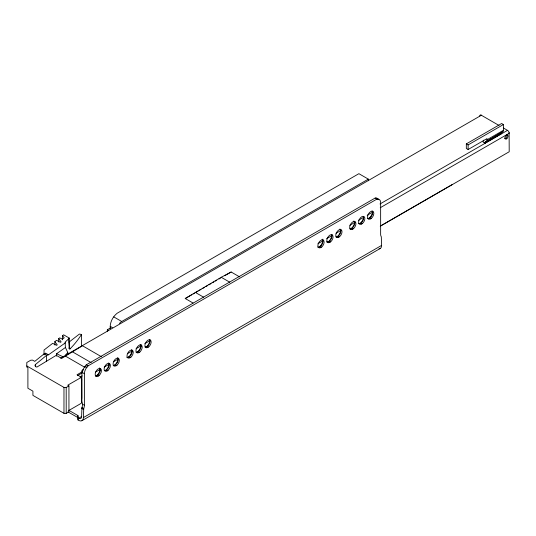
<?xml version="1.0" encoding="UTF-8"?>
<svg xmlns="http://www.w3.org/2000/svg" width="536" height="536" viewBox="0 0 536 536"><rect width="100%" height="100%" fill="white"/><g stroke="black" fill="none" stroke-linecap="round" stroke-linejoin="round"><path stroke-width="0.8" d="M69.023 342.115L79.408 334.062L81.459 334.484A163.085 94.155 0 0 1 70.062 348.869L69.928 348.99A1.474 0.596 -72.2 0 1 69.667 349.083A1.42 0.576 -71.9 0 1 69.466 348.97A1.367 0.556 -71.7 0 1 69.338 348.454L69.352 338.115L63.643 334.819L62.585 335.637L62.585 339.824M110.255 328.541C109.706 322.639 112.594 316.917 117.15 313.245L358.892 173.677L368.333 179.131L368.333 180.753M68.715 410.234L77.948 415.568L78.015 417.906L78.624 418.254A4.214 2.432 60 0 0 81.613 416.532L81.941 407.507A7.028 4.06 -60 0 0 82.604 404.251L81.907 401.317L81.907 372.286A7.028 4.06 -60 0 1 82.075 370.704L83.301 369.358A7.028 4.06 -60 0 1 85.09 366.282L86.242 364.842L375.207 198.012L376.366 198.112A7.028 4.06 -60 0 1 378.155 199.124A7.028 4.06 -60 0 1 380.64 202.682L380.64 234.252A7.028 4.06 -60 0 0 381.304 236.738L381.632 245.388A6.747 3.899 60 0 1 379.026 248.791M77.948 415.568L78.015 419.969L78.624 420.325A6.747 3.899 60 0 0 83.402 417.571L83.73 408.539A7.028 4.06 -60 0 0 84.393 405.283L84.393 373.719A7.028 4.06 -60 0 1 86.879 367.314L88.031 365.88L376.996 199.044L378.155 199.144A8.703 1.95 -39.4 0 1 378.155 199.245M82.296 370.443L82.779 369.907M65.694 354.825L67.797 352.608L65.419 347.489L65.104 342.135A163.085 94.155 0 0 0 68.528 338.926L69.352 338.115M65.419 342.812L48.495 354.805L45.714 353.197L44.274 353.72L34.766 361.365L32.602 360.118L30.773 360.212L26.8 362.503L26.8 367.1L27.899 367.736L27.899 388.252L32.917 391.146L32.917 395.38L63.972 413.316L66.203 413.397L68.936 411.822L68.936 385.92L67.717 385.21L81.439 377.29L81.439 403.193L69.164 410.281M44.595 354.229L45.714 353.197M483.7 140.184A3.236 1.869 60 0 0 483.177 141.558L483.177 142.134L484.966 143.166L484.966 142.589A0.704 0.409 60 0 1 485.08 142.295L502.889 131.655A3.236 1.869 60 0 0 503.411 130.281L503.411 124.54L501.622 123.508L466.327 143.883L466.327 148.472L468.116 149.511L487.01 138.603L487.01 139.749A3.236 1.869 60 0 1 486.487 141.129M485.08 142.295L502.889 131.655M35.49 366.798L35.49 364.48L46.404 355.482L48.495 354.805M54.84 344.996L54.84 341.653L56.541 340.327L60.494 342.357L61.124 341.868L58.712 338.645L59.744 337.848L62.377 339.201L64.199 337.787L62.585 335.637M56.588 356.125L56.588 353.747L65.419 347.489M35.49 364.48A2.814 1.621 0 0 0 35.805 366.557L36.803 367.133L56.26 355.321L61.653 358.437L82.457 345.753L101.458 356.728M193.034 303.028L185.228 298.519L221.214 277.273L231.157 272.007L239.672 276.924M107.321 331.295L107.321 329.761L110.831 327.737M119.481 323.429A7.028 4.06 -60 0 1 121.739 321.5L368.333 179.131M60.662 358.149L481.368 115.26L499.029 125.458M185.228 298.519L191.687 294.793M193.121 293.963L194.555 293.132M195.988 292.308L198.146 291.061M199.58 290.231L201.013 289.406M202.447 288.576L204.605 287.336M206.038 286.505L207.472 285.675M208.906 284.851L211.063 283.604M212.497 282.774L213.931 281.949M215.365 281.119L216.799 280.288M218.956 279.048L220.39 278.218M224.698 275.732L231.157 272.007M466.327 143.883L468.116 144.914L503.411 124.54M82.075 370.704L83.529 369.867M82.551 371.569L77.037 374.751L81.439 377.29M77.439 375.642L82.383 372.788M487.01 139.749L503.411 130.281M484.966 142.589L501.374 133.122A0.704 0.409 60 0 1 501.482 132.821M484.966 143.166L501.374 133.699L501.374 133.122M80.045 377.15L82.216 375.89M379.997 203.975L507.512 130.355A2.392 1.38 60 0 1 509.12 132.626L509.2 151.762L380.238 226.219M26.8 365.947L63.972 387.407L66.203 387.495L68.936 385.92M95.502 372.125L100.574 369.197M104.192 367.106L109.264 364.178M113.612 361.673L117.96 359.16M127.38 353.72L132.452 350.792M136.07 348.702L141.142 345.774M144.767 343.683L150.562 340.333M317.928 243.713L323 240.785M326.618 238.688L331.69 235.76M336.039 233.254L341.11 230.326M349.807 225.308L354.879 222.38M358.497 220.283L363.569 217.355M367.193 215.264L372.989 211.921M380.238 207.734L509.2 133.276L509.12 132.626M380.473 225.964L452.27 184.518M78.624 418.254L81.526 416.586M83.402 417.571L381.632 245.388M82.001 420.66L380.232 248.476M480.846 115.052L481.368 115.26L480.846 115.052A2.392 1.38 60 0 0 479.693 115.937M56.588 353.747L62.886 356.715M503.271 127.903L507.512 130.355M505.475 138.301L506.466 138.878M376.366 198.112L378.155 199.144M375.207 198.012L376.996 199.044M370.698 218.809L369.505 218.125L368.212 218.869A6.258 3.611 -60 0 0 372.634 211.204M360.554 223.291L361.746 223.974M352.802 229.14L351.609 228.45L350.316 229.2A6.258 3.611 -60 0 0 354.738 221.535M338.886 237.18L337.693 236.49L336.4 237.234A6.258 3.611 -60 0 0 340.822 229.576M329.935 242.346L328.742 241.656L327.456 242.399A6.258 3.611 -60 0 0 331.878 234.735M319.798 246.821L320.99 247.505M221.214 277.273L229.736 282.191M195.164 292.308L203.687 297.232M113.746 316.883L121.739 321.5M148.016 347.375L146.824 346.685L145.531 347.428A6.258 3.611 -60 0 0 149.953 339.77M110.255 326.35L112.426 327.603M107.321 329.761L108.5 330.437M139.072 352.541L137.879 351.851L136.586 352.594A6.258 3.611 -60 0 0 141.008 344.936M130.121 357.706L128.928 357.016L127.635 357.76A6.258 3.611 -60 0 0 132.064 350.102M116.205 365.74L115.012 365.05L113.719 365.8A6.258 3.611 -60 0 0 118.141 358.135M68.668 348.065L70.062 348.869M106.068 370.215L107.26 370.905M72.199 351.676L91.207 362.651M86.242 364.842L88.031 365.88M85.09 366.282L86.879 367.314M65.553 356.185L85.264 367.562M98.309 376.071L97.117 375.381L95.823 376.131A6.258 3.611 -60 0 0 100.252 368.467M81.907 372.286L84.393 373.719M44.274 353.72L46.82 355.187M82.604 404.251L84.393 405.283M81.941 407.507L83.73 408.539M81.613 408.352L83.402 409.383M68.005 411.896L77.948 417.631M54.84 341.653L57.252 344.876L56.622 345.365L52.669 343.335L44.032 350.042L44.032 354.933M81.238 378.409A2.392 1.38 60 0 1 81.653 379.421L81.733 398.556M81.653 379.421L81.733 380.078M68.528 338.926L69.345 348.447M468.116 144.914L468.116 149.511M81.459 334.484L81.459 345.713M78.015 417.906L78.015 419.969M67.797 352.608L67.797 354.195M66.203 387.495L66.203 413.397M63.972 387.407L63.972 413.316M58.712 338.645L58.712 341.988M46.404 355.482L46.404 361.318M506.889 134.811A2.251 1.3 -60 0 1 506.594 137.116A2.251 1.3 -60 0 1 504.751 138.516M353.82 221A4.429 2.559 -60 0 1 353.988 225.81A4.429 2.559 -60 0 1 349.767 228.825M363.348 216.417A4.429 2.559 -60 0 1 362.396 221.535A4.429 2.559 -60 0 1 358.343 223.505M363.689 216.37A6.258 3.611 -60 0 1 359.958 223.572M355.06 222.936A6.258 3.611 -60 0 1 354.839 221.482M372.038 210.916A4.429 2.559 -60 0 1 371.535 216.082A4.429 2.559 -60 0 1 367.287 218.34M322.873 239.136A6.258 3.611 -60 0 1 318.505 247.565M322.015 239.371A4.429 2.559 -60 0 1 322.015 244.483A4.429 2.559 -60 0 1 317.587 247.036M331.281 234.453A4.429 2.559 -60 0 1 330.779 239.612A4.429 2.559 -60 0 1 326.531 241.87M332.032 235.445A6.258 3.611 -60 0 1 331.978 234.681M339.904 229.04A4.429 2.559 -60 0 1 340.072 233.843A4.429 2.559 -60 0 1 335.851 236.858M141.162 345.646A6.258 3.611 -60 0 1 141.109 344.876M149.356 339.482A4.429 2.559 -60 0 1 149.035 344.347A4.429 2.559 -60 0 1 144.981 347.06M140.09 344.4A4.429 2.559 -60 0 1 140.258 349.211A4.429 2.559 -60 0 1 136.037 352.226M131.461 349.814A4.429 2.559 -60 0 1 130.965 354.973A4.429 2.559 -60 0 1 126.717 357.237M109.511 364.694A6.258 3.611 -60 0 1 109.351 364.011M117.545 357.847A4.429 2.559 -60 0 1 117.223 362.711A4.429 2.559 -60 0 1 113.17 365.425M108.6 363.013A4.429 2.559 -60 0 1 108.279 367.877A4.429 2.559 -60 0 1 104.225 370.59M109.197 363.301A6.258 3.611 -60 0 1 105.465 370.503M100.567 369.86A6.258 3.611 -60 0 1 100.346 368.406M99.334 367.93A4.429 2.559 -60 0 1 99.502 372.741A4.429 2.559 -60 0 1 95.281 375.756M506.875 138.576A2.251 1.3 -60 0 0 507.592 135.092A2.251 1.3 -60 0 0 504.932 137.451A2.251 1.3 -60 0 0 506.875 138.576M353.613 228.55A4.429 2.559 -60 0 0 355.02 221.69A4.429 2.559 -60 0 0 349.78 226.339A4.429 2.559 -60 0 0 353.613 228.55M362.557 223.385A4.429 2.559 -60 0 0 363.964 216.524A4.429 2.559 -60 0 0 358.725 221.174A4.429 2.559 -60 0 0 362.557 223.385M371.508 218.219A4.429 2.559 -60 0 0 372.909 211.358A4.429 2.559 -60 0 0 367.669 216.008A4.429 2.559 -60 0 0 371.508 218.219M321.801 246.915A4.429 2.559 -60 0 0 323.208 240.054A4.429 2.559 -60 0 0 317.969 244.704A4.429 2.559 -60 0 0 321.801 246.915M330.745 241.749A4.429 2.559 -60 0 0 332.153 234.889A4.429 2.559 -60 0 0 326.913 239.538A4.429 2.559 -60 0 0 330.745 241.749M339.697 236.584A4.429 2.559 -60 0 0 341.097 229.723A4.429 2.559 -60 0 0 335.858 234.373A4.429 2.559 -60 0 0 339.697 236.584M148.827 346.785A4.429 2.559 -60 0 0 150.227 339.925A4.429 2.559 -60 0 0 144.995 344.568A4.429 2.559 -60 0 0 148.827 346.785M139.883 351.951A4.429 2.559 -60 0 0 141.283 345.09A4.429 2.559 -60 0 0 136.044 349.733A4.429 2.559 -60 0 0 139.883 351.951M130.931 357.117A4.429 2.559 -60 0 0 132.338 350.256A4.429 2.559 -60 0 0 127.099 354.899A4.429 2.559 -60 0 0 130.931 357.117M117.016 365.15A4.429 2.559 -60 0 0 118.423 358.289A4.429 2.559 -60 0 0 113.183 362.932A4.429 2.559 -60 0 0 117.016 365.15M108.071 370.316A4.429 2.559 -60 0 0 109.471 363.455A4.429 2.559 -60 0 0 104.232 368.098A4.429 2.559 -60 0 0 108.071 370.316M99.12 375.481A4.429 2.559 -60 0 0 100.527 368.621A4.429 2.559 -60 0 0 95.287 373.264A4.429 2.559 -60 0 0 99.12 375.481"/></g></svg>
